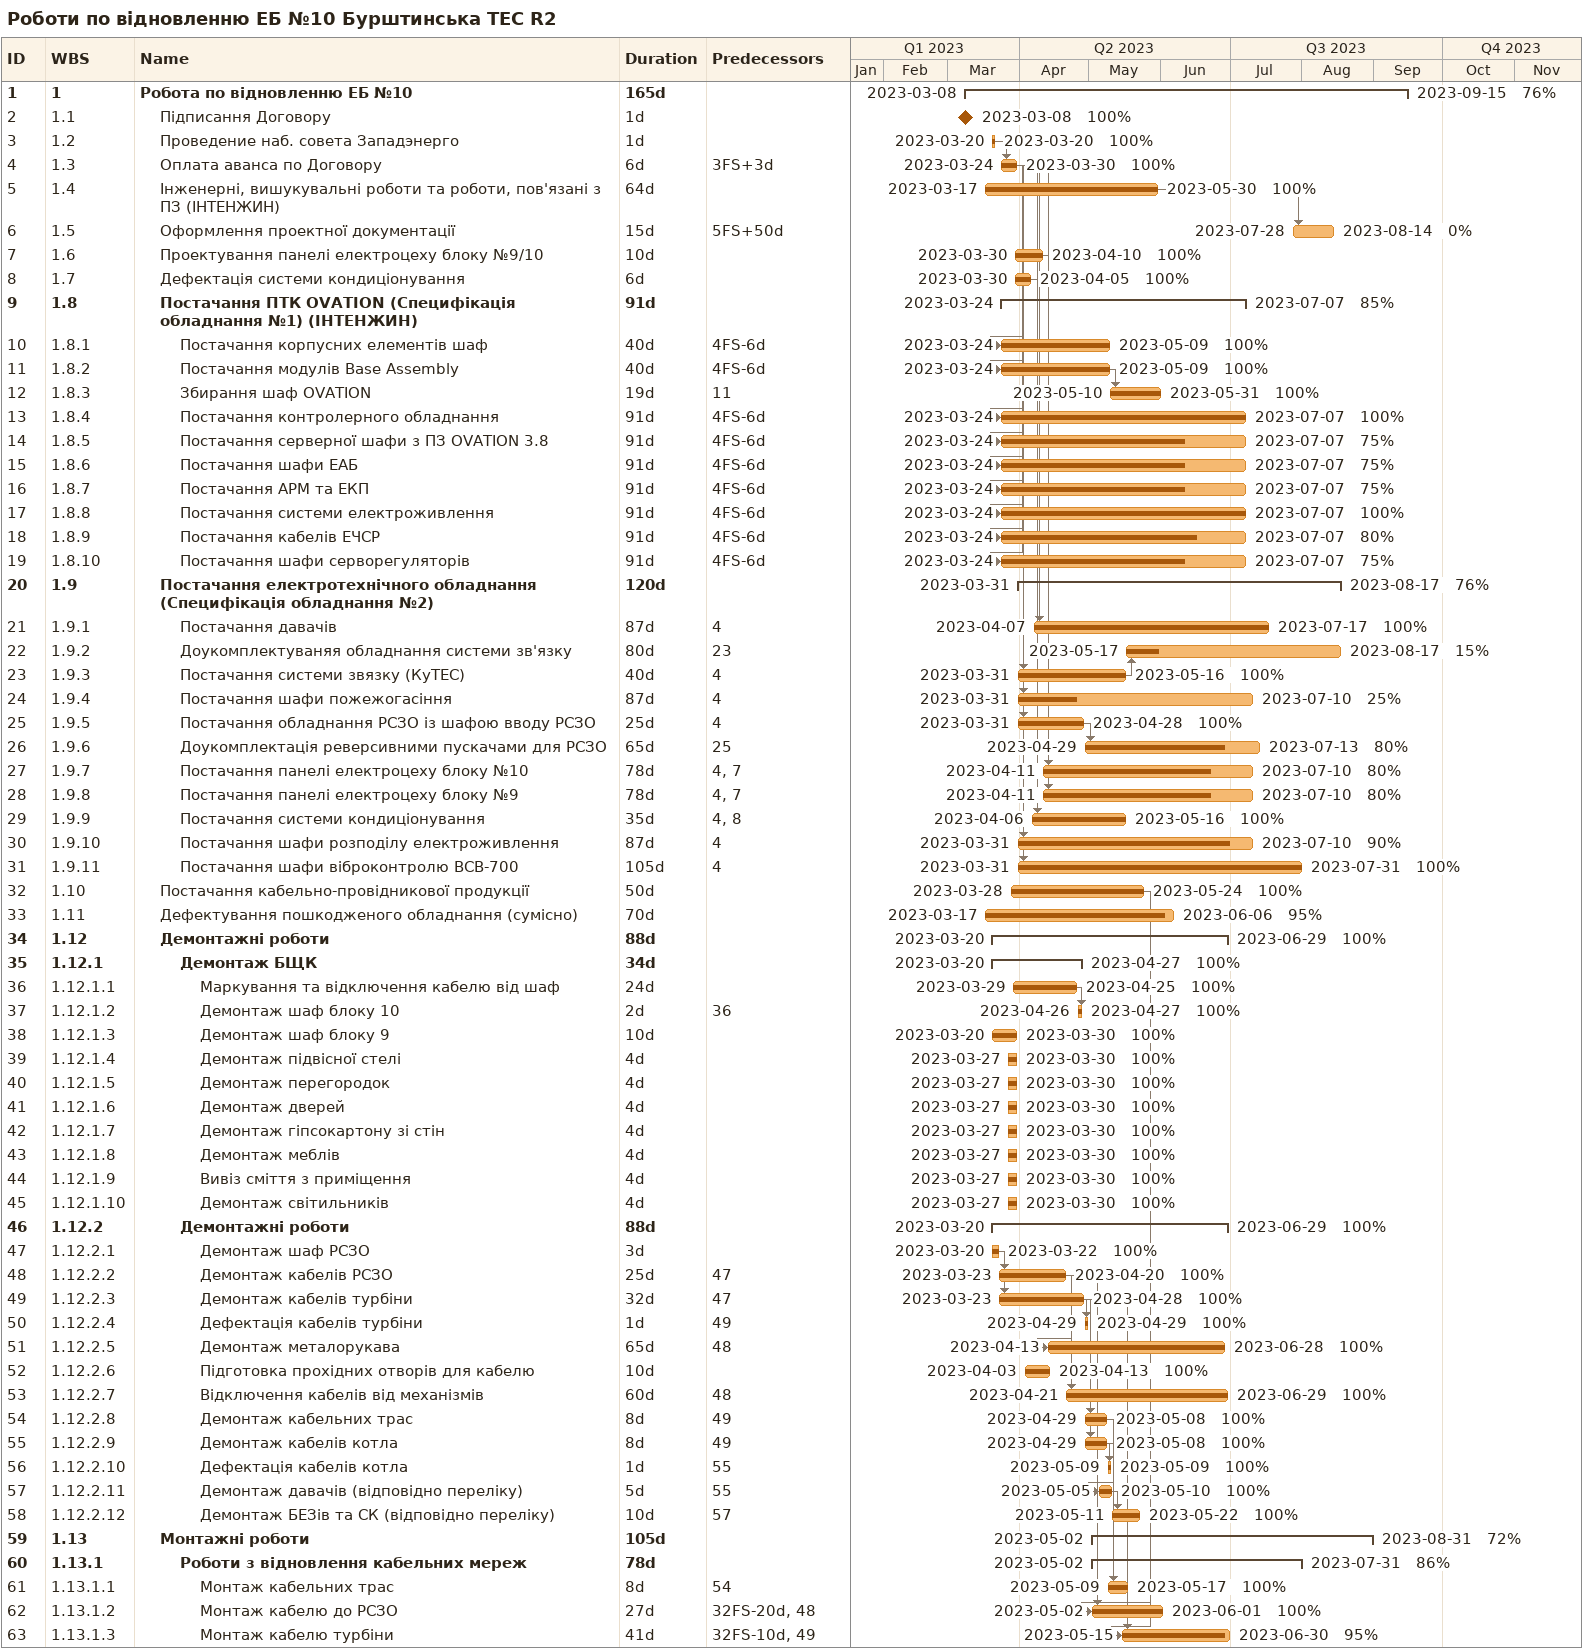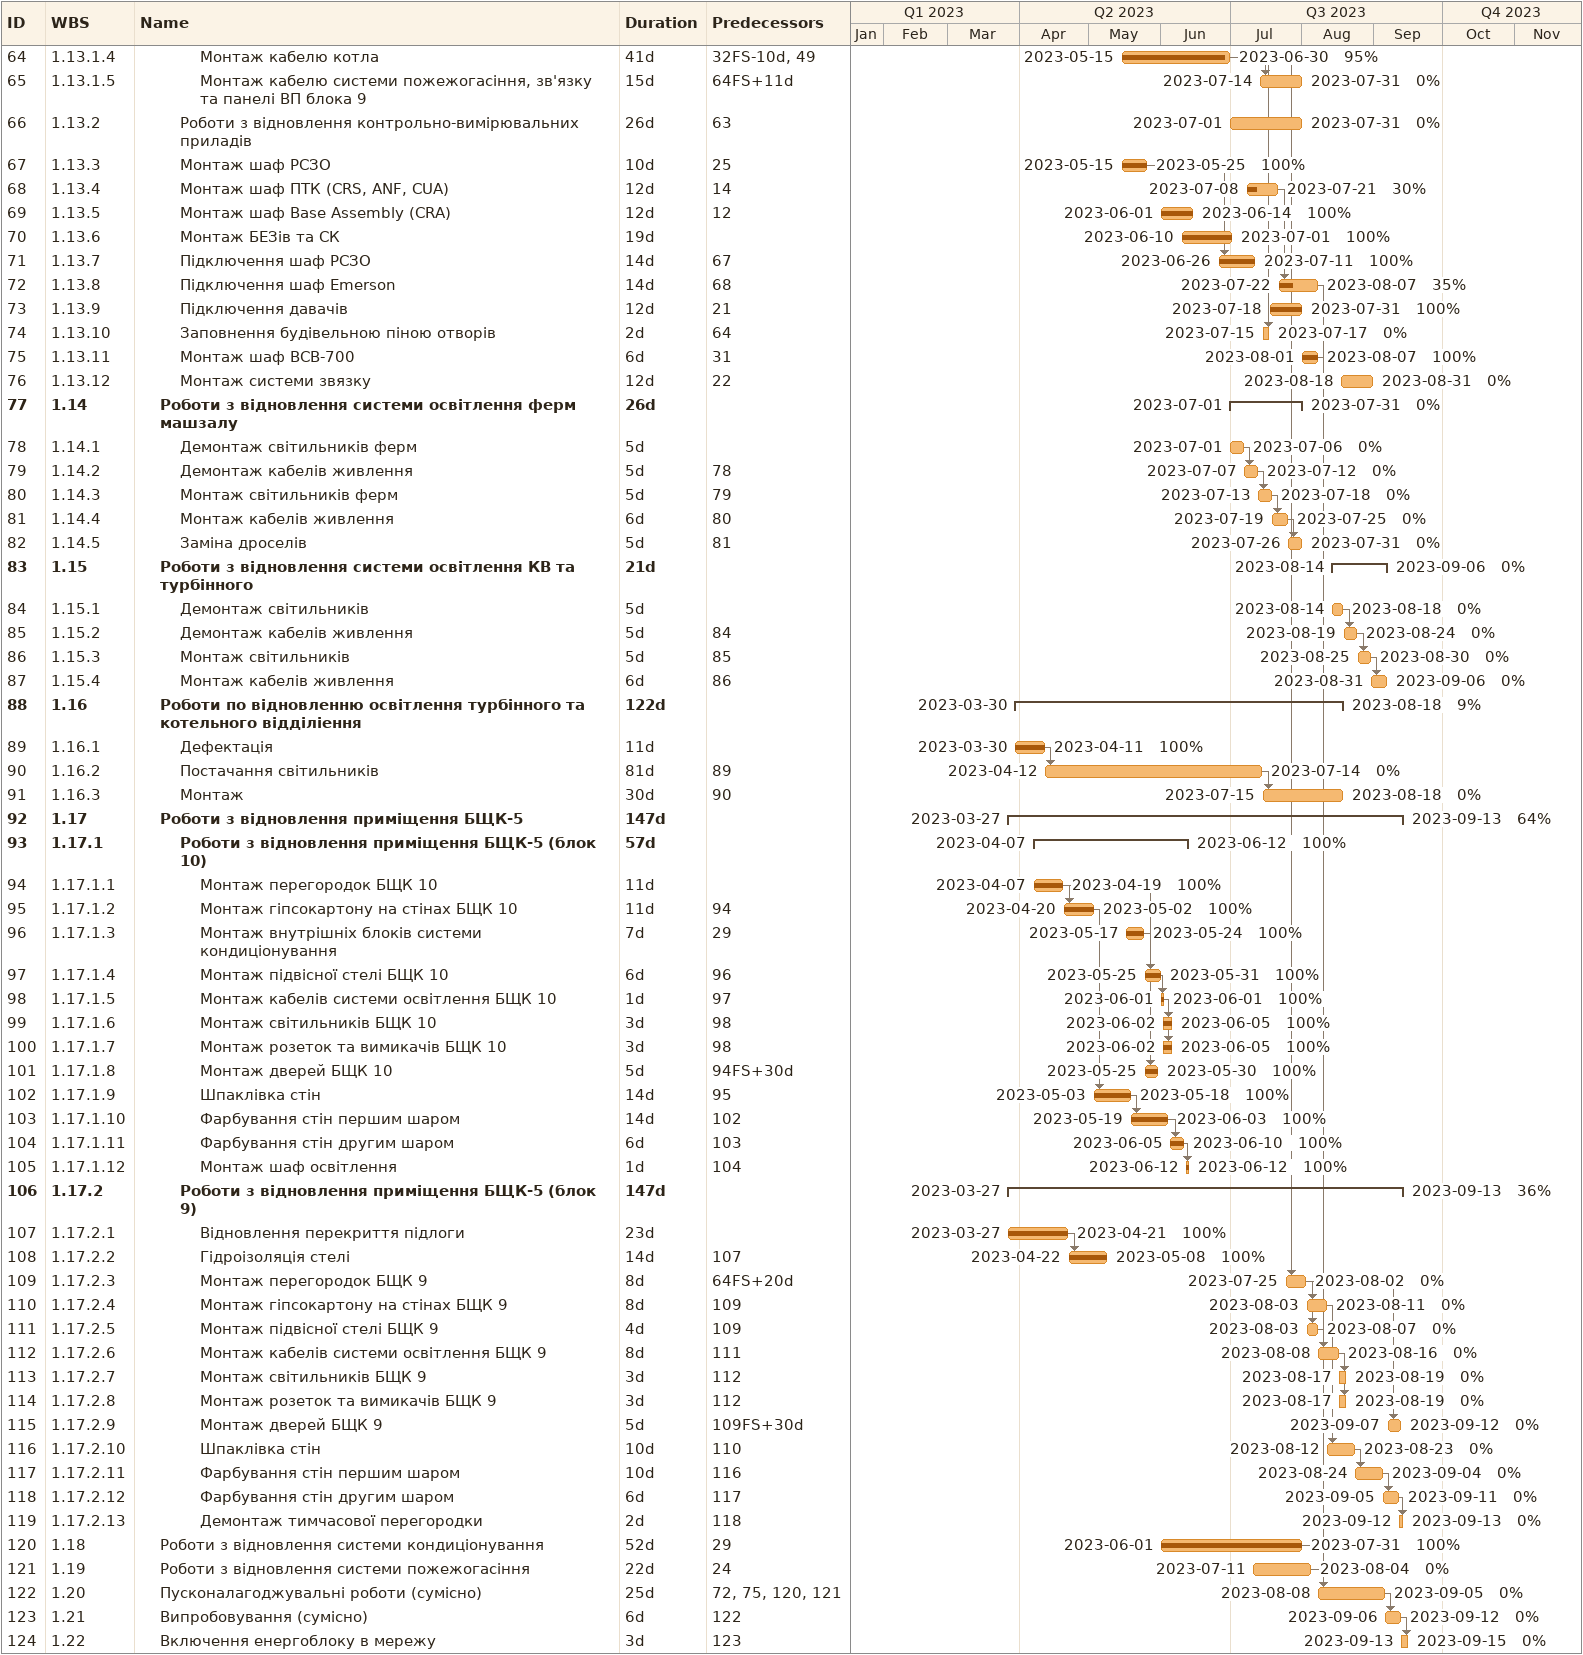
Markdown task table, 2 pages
Роботи по відновленню ЕБ №10 Бурштинська ТЕС R2

| ID | WBS | Task | Duration | Start | Finish | Predecessors | % complete |
|---|---|---|---|---|---|---|---|
| 1 | 1 | **Робота по відновленню ЕБ №10** | 165d | 2023-03-08 | 2023-09-15 |  | 76 |
| 2 | 1.1 | Підписання Договору | 1d | 2023-03-08 | 2023-03-08 |  | 100 |
| 3 | 1.2 | Проведение наб. совета Западэнерго | 1d | 2023-03-20 | 2023-03-20 |  | 100 |
| 4 | 1.3 | Оплата аванса по Договору | 6d | 2023-03-24 | 2023-03-30 | 3FS+3d | 100 |
| 5 | 1.4 | Інженерні, вишукувальні роботи та роботи, пов'язані з ПЗ (ІНТЕНЖИН) | 64d | 2023-03-17 | 2023-05-30 |  | 100 |
| 6 | 1.5 | Оформлення проектної документації | 15d | 2023-07-28 | 2023-08-14 | 5FS+50d | 0 |
| 7 | 1.6 | Проектування панелі електроцеху блоку №9/10 | 10d | 2023-03-30 | 2023-04-10 |  | 100 |
| 8 | 1.7 | Дефектація системи кондиціонування | 6d | 2023-03-30 | 2023-04-05 |  | 100 |
| 9 | 1.8 | **Постачання ПТК OVATION (Специфікація обладнання №1) (ІНТЕНЖИН)** | 91d | 2023-03-24 | 2023-07-07 |  | 85 |
| 10 | 1.8.1 | Постачання корпусних елементів шаф | 40d | 2023-03-24 | 2023-05-09 | 4FS-6d | 100 |
| 11 | 1.8.2 | Постачання модулів Base Assembly | 40d | 2023-03-24 | 2023-05-09 | 4FS-6d | 100 |
| 12 | 1.8.3 | Збирання шаф OVATION | 19d | 2023-05-10 | 2023-05-31 | 11 | 100 |
| 13 | 1.8.4 | Постачання контролерного обладнання | 91d | 2023-03-24 | 2023-07-07 | 4FS-6d | 100 |
| 14 | 1.8.5 | Постачання серверної шафи з ПЗ OVATION 3.8 | 91d | 2023-03-24 | 2023-07-07 | 4FS-6d | 75 |
| 15 | 1.8.6 | Постачання шафи ЕАБ | 91d | 2023-03-24 | 2023-07-07 | 4FS-6d | 75 |
| 16 | 1.8.7 | Постачання АРМ та ЕКП | 91d | 2023-03-24 | 2023-07-07 | 4FS-6d | 75 |
| 17 | 1.8.8 | Постачання системи електроживлення | 91d | 2023-03-24 | 2023-07-07 | 4FS-6d | 100 |
| 18 | 1.8.9 | Постачання кабелів ЕЧСР | 91d | 2023-03-24 | 2023-07-07 | 4FS-6d | 80 |
| 19 | 1.8.10 | Постачання шафи серворегуляторів | 91d | 2023-03-24 | 2023-07-07 | 4FS-6d | 75 |
| 20 | 1.9 | **Постачання електротехнічного обладнання (Специфікація обладнання №2)** | 120d | 2023-03-31 | 2023-08-17 |  | 76 |
| 21 | 1.9.1 | Постачання давачів | 87d | 2023-04-07 | 2023-07-17 | 4 | 100 |
| 22 | 1.9.2 | Доукомплектуваняя обладнання системи зв'язку | 80d | 2023-05-17 | 2023-08-17 | 23 | 15 |
| 23 | 1.9.3 | Постачання системи звязку (КуТЕС) | 40d | 2023-03-31 | 2023-05-16 | 4 | 100 |
| 24 | 1.9.4 | Постачання шафи пожежогасіння | 87d | 2023-03-31 | 2023-07-10 | 4 | 25 |
| 25 | 1.9.5 | Постачання обладнання РСЗО із шафою вводу РСЗО | 25d | 2023-03-31 | 2023-04-28 | 4 | 100 |
| 26 | 1.9.6 | Доукомплектація реверсивними пускачами для РСЗО | 65d | 2023-04-29 | 2023-07-13 | 25 | 80 |
| 27 | 1.9.7 | Постачання панелі електроцеху блоку №10 | 78d | 2023-04-11 | 2023-07-10 | 4, 7 | 80 |
| 28 | 1.9.8 | Постачання панелі електроцеху блоку №9 | 78d | 2023-04-11 | 2023-07-10 | 4, 7 | 80 |
| 29 | 1.9.9 | Постачання системи кондиціонування | 35d | 2023-04-06 | 2023-05-16 | 4, 8 | 100 |
| 30 | 1.9.10 | Постачання шафи розподілу електроживлення | 87d | 2023-03-31 | 2023-07-10 | 4 | 90 |
| 31 | 1.9.11 | Постачання шафи віброконтролю ВСВ-700 | 105d | 2023-03-31 | 2023-07-31 | 4 | 100 |
| 32 | 1.10 | Постачання кабельно-провідникової продукції | 50d | 2023-03-28 | 2023-05-24 |  | 100 |
| 33 | 1.11 | Дефектування пошкодженого обладнання (сумісно) | 70d | 2023-03-17 | 2023-06-06 |  | 95 |
| 34 | 1.12 | **Демонтажні роботи** | 88d | 2023-03-20 | 2023-06-29 |  | 100 |
| 35 | 1.12.1 | **Демонтаж БЩК** | 34d | 2023-03-20 | 2023-04-27 |  | 100 |
| 36 | 1.12.1.1 | Маркування та відключення кабелю від шаф | 24d | 2023-03-29 | 2023-04-25 |  | 100 |
| 37 | 1.12.1.2 | Демонтаж шаф блоку 10 | 2d | 2023-04-26 | 2023-04-27 | 36 | 100 |
| 38 | 1.12.1.3 | Демонтаж шаф блоку 9 | 10d | 2023-03-20 | 2023-03-30 |  | 100 |
| 39 | 1.12.1.4 | Демонтаж підвісної стелі | 4d | 2023-03-27 | 2023-03-30 |  | 100 |
| 40 | 1.12.1.5 | Демонтаж перегородок | 4d | 2023-03-27 | 2023-03-30 |  | 100 |
| 41 | 1.12.1.6 | Демонтаж дверей | 4d | 2023-03-27 | 2023-03-30 |  | 100 |
| 42 | 1.12.1.7 | Демонтаж гіпсокартону зі стін | 4d | 2023-03-27 | 2023-03-30 |  | 100 |
| 43 | 1.12.1.8 | Демонтаж меблів | 4d | 2023-03-27 | 2023-03-30 |  | 100 |
| 44 | 1.12.1.9 | Вивіз сміття з приміщення | 4d | 2023-03-27 | 2023-03-30 |  | 100 |
| 45 | 1.12.1.10 | Демонтаж світильників | 4d | 2023-03-27 | 2023-03-30 |  | 100 |
| 46 | 1.12.2 | **Демонтажні роботи** | 88d | 2023-03-20 | 2023-06-29 |  | 100 |
| 47 | 1.12.2.1 | Демонтаж шаф РСЗО | 3d | 2023-03-20 | 2023-03-22 |  | 100 |
| 48 | 1.12.2.2 | Демонтаж кабелів РСЗО | 25d | 2023-03-23 | 2023-04-20 | 47 | 100 |
| 49 | 1.12.2.3 | Демонтаж кабелів турбіни | 32d | 2023-03-23 | 2023-04-28 | 47 | 100 |
| 50 | 1.12.2.4 | Дефектація кабелів турбіни | 1d | 2023-04-29 | 2023-04-29 | 49 | 100 |
| 51 | 1.12.2.5 | Демонтаж металорукава | 65d | 2023-04-13 | 2023-06-28 | 48 | 100 |
| 52 | 1.12.2.6 | Підготовка прохідних отворів для кабелю | 10d | 2023-04-03 | 2023-04-13 |  | 100 |
| 53 | 1.12.2.7 | Відключення кабелів від механізмів | 60d | 2023-04-21 | 2023-06-29 | 48 | 100 |
| 54 | 1.12.2.8 | Демонтаж кабельних трас | 8d | 2023-04-29 | 2023-05-08 | 49 | 100 |
| 55 | 1.12.2.9 | Демонтаж кабелів котла | 8d | 2023-04-29 | 2023-05-08 | 49 | 100 |
| 56 | 1.12.2.10 | Дефектація кабелів котла | 1d | 2023-05-09 | 2023-05-09 | 55 | 100 |
| 57 | 1.12.2.11 | Демонтаж давачів (відповідно переліку) | 5d | 2023-05-05 | 2023-05-10 | 55 | 100 |
| 58 | 1.12.2.12 | Демонтаж БЕЗів та СК (відповідно переліку) | 10d | 2023-05-11 | 2023-05-22 | 57 | 100 |
| 59 | 1.13 | **Монтажні роботи** | 105d | 2023-05-02 | 2023-08-31 |  | 72 |
| 60 | 1.13.1 | **Роботи з відновлення кабельних мереж** | 78d | 2023-05-02 | 2023-07-31 |  | 86 |
| 61 | 1.13.1.1 | Монтаж кабельних трас | 8d | 2023-05-09 | 2023-05-17 | 54 | 100 |
| 62 | 1.13.1.2 | Монтаж кабелю до РСЗО | 27d | 2023-05-02 | 2023-06-01 | 32FS-20d, 48 | 100 |
| 63 | 1.13.1.3 | Монтаж кабелю турбіни | 41d | 2023-05-15 | 2023-06-30 | 32FS-10d, 49 | 95 |
| 64 | 1.13.1.4 | Монтаж кабелю котла | 41d | 2023-05-15 | 2023-06-30 | 32FS-10d, 49 | 95 |
| 65 | 1.13.1.5 | Монтаж кабелю системи пожежогасіння, зв'язку та панелі ВП блока 9 | 15d | 2023-07-14 | 2023-07-31 | 64FS+11d | 0 |
| 66 | 1.13.2 | Роботи з відновлення контрольно-вимірювальних приладів | 26d | 2023-07-01 | 2023-07-31 | 63 | 0 |
| 67 | 1.13.3 | Монтаж шаф РСЗО | 10d | 2023-05-15 | 2023-05-25 | 25 | 100 |
| 68 | 1.13.4 | Монтаж шаф ПТК (CRS, ANF, CUA) | 12d | 2023-07-08 | 2023-07-21 | 14 | 30 |
| 69 | 1.13.5 | Монтаж шаф Base Assembly (CRA) | 12d | 2023-06-01 | 2023-06-14 | 12 | 100 |
| 70 | 1.13.6 | Монтаж БЕЗів та СК | 19d | 2023-06-10 | 2023-07-01 |  | 100 |
| 71 | 1.13.7 | Підключення шаф РСЗО | 14d | 2023-06-26 | 2023-07-11 | 67 | 100 |
| 72 | 1.13.8 | Підключення шаф Emerson | 14d | 2023-07-22 | 2023-08-07 | 68 | 35 |
| 73 | 1.13.9 | Підключення давачів | 12d | 2023-07-18 | 2023-07-31 | 21 | 100 |
| 74 | 1.13.10 | Заповнення будівельною піною отворів | 2d | 2023-07-15 | 2023-07-17 | 64 | 0 |
| 75 | 1.13.11 | Монтаж шаф ВСВ-700 | 6d | 2023-08-01 | 2023-08-07 | 31 | 100 |
| 76 | 1.13.12 | Монтаж системи звязку | 12d | 2023-08-18 | 2023-08-31 | 22 | 0 |
| 77 | 1.14 | **Роботи з відновлення системи освітлення ферм машзалу** | 26d | 2023-07-01 | 2023-07-31 |  | 0 |
| 78 | 1.14.1 | Демонтаж світильників ферм | 5d | 2023-07-01 | 2023-07-06 |  | 0 |
| 79 | 1.14.2 | Демонтаж кабелів живлення | 5d | 2023-07-07 | 2023-07-12 | 78 | 0 |
| 80 | 1.14.3 | Монтаж світильників ферм | 5d | 2023-07-13 | 2023-07-18 | 79 | 0 |
| 81 | 1.14.4 | Монтаж кабелів живлення | 6d | 2023-07-19 | 2023-07-25 | 80 | 0 |
| 82 | 1.14.5 | Заміна дроселів | 5d | 2023-07-26 | 2023-07-31 | 81 | 0 |
| 83 | 1.15 | **Роботи з відновлення системи освітлення КВ та турбінного** | 21d | 2023-08-14 | 2023-09-06 |  | 0 |
| 84 | 1.15.1 | Демонтаж світильників | 5d | 2023-08-14 | 2023-08-18 |  | 0 |
| 85 | 1.15.2 | Демонтаж кабелів живлення | 5d | 2023-08-19 | 2023-08-24 | 84 | 0 |
| 86 | 1.15.3 | Монтаж світильників | 5d | 2023-08-25 | 2023-08-30 | 85 | 0 |
| 87 | 1.15.4 | Монтаж кабелів живлення | 6d | 2023-08-31 | 2023-09-06 | 86 | 0 |
| 88 | 1.16 | **Роботи по відновленню освітлення турбінного та котельного відділіення** | 122d | 2023-03-30 | 2023-08-18 |  | 9 |
| 89 | 1.16.1 | Дефектація | 11d | 2023-03-30 | 2023-04-11 |  | 100 |
| 90 | 1.16.2 | Постачання світильників | 81d | 2023-04-12 | 2023-07-14 | 89 | 0 |
| 91 | 1.16.3 | Монтаж | 30d | 2023-07-15 | 2023-08-18 | 90 | 0 |
| 92 | 1.17 | **Роботи з відновлення приміщення БЩК-5** | 147d | 2023-03-27 | 2023-09-13 |  | 64 |
| 93 | 1.17.1 | **Роботи з відновлення приміщення БЩК-5 (блок 10)** | 57d | 2023-04-07 | 2023-06-12 |  | 100 |
| 94 | 1.17.1.1 | Монтаж перегородок БЩК 10 | 11d | 2023-04-07 | 2023-04-19 |  | 100 |
| 95 | 1.17.1.2 | Монтаж гіпсокартону на стінах БЩК 10 | 11d | 2023-04-20 | 2023-05-02 | 94 | 100 |
| 96 | 1.17.1.3 | Монтаж внутрішніх блоків системи кондиціонування | 7d | 2023-05-17 | 2023-05-24 | 29 | 100 |
| 97 | 1.17.1.4 | Монтаж підвісної стелі БЩК 10 | 6d | 2023-05-25 | 2023-05-31 | 96 | 100 |
| 98 | 1.17.1.5 | Монтаж кабелів системи освітлення БЩК 10 | 1d | 2023-06-01 | 2023-06-01 | 97 | 100 |
| 99 | 1.17.1.6 | Монтаж світильників БЩК 10 | 3d | 2023-06-02 | 2023-06-05 | 98 | 100 |
| 100 | 1.17.1.7 | Монтаж розеток та вимикачів БЩК 10 | 3d | 2023-06-02 | 2023-06-05 | 98 | 100 |
| 101 | 1.17.1.8 | Монтаж дверей БЩК 10 | 5d | 2023-05-25 | 2023-05-30 | 94FS+30d | 100 |
| 102 | 1.17.1.9 | Шпаклівка стін | 14d | 2023-05-03 | 2023-05-18 | 95 | 100 |
| 103 | 1.17.1.10 | Фарбування стін першим шаром | 14d | 2023-05-19 | 2023-06-03 | 102 | 100 |
| 104 | 1.17.1.11 | Фарбування стін другим шаром | 6d | 2023-06-05 | 2023-06-10 | 103 | 100 |
| 105 | 1.17.1.12 | Монтаж шаф освітлення | 1d | 2023-06-12 | 2023-06-12 | 104 | 100 |
| 106 | 1.17.2 | **Роботи з відновлення приміщення БЩК-5 (блок 9)** | 147d | 2023-03-27 | 2023-09-13 |  | 36 |
| 107 | 1.17.2.1 | Відновлення перекриття підлоги | 23d | 2023-03-27 | 2023-04-21 |  | 100 |
| 108 | 1.17.2.2 | Гідроізоляція стелі | 14d | 2023-04-22 | 2023-05-08 | 107 | 100 |
| 109 | 1.17.2.3 | Монтаж перегородок БЩК 9 | 8d | 2023-07-25 | 2023-08-02 | 64FS+20d | 0 |
| 110 | 1.17.2.4 | Монтаж гіпсокартону на стінах БЩК 9 | 8d | 2023-08-03 | 2023-08-11 | 109 | 0 |
| 111 | 1.17.2.5 | Монтаж підвісної стелі БЩК 9 | 4d | 2023-08-03 | 2023-08-07 | 109 | 0 |
| 112 | 1.17.2.6 | Монтаж кабелів системи освітлення БЩК 9 | 8d | 2023-08-08 | 2023-08-16 | 111 | 0 |
| 113 | 1.17.2.7 | Монтаж світильників БЩК 9 | 3d | 2023-08-17 | 2023-08-19 | 112 | 0 |
| 114 | 1.17.2.8 | Монтаж розеток та вимикачів БЩК 9 | 3d | 2023-08-17 | 2023-08-19 | 112 | 0 |
| 115 | 1.17.2.9 | Монтаж дверей БЩК 9 | 5d | 2023-09-07 | 2023-09-12 | 109FS+30d | 0 |
| 116 | 1.17.2.10 | Шпаклівка стін | 10d | 2023-08-12 | 2023-08-23 | 110 | 0 |
| 117 | 1.17.2.11 | Фарбування стін першим шаром | 10d | 2023-08-24 | 2023-09-04 | 116 | 0 |
| 118 | 1.17.2.12 | Фарбування стін другим шаром | 6d | 2023-09-05 | 2023-09-11 | 117 | 0 |
| 119 | 1.17.2.13 | Демонтаж тимчасової перегородки | 2d | 2023-09-12 | 2023-09-13 | 118 | 0 |
| 120 | 1.18 | Роботи з відновлення системи кондиціонування | 52d | 2023-06-01 | 2023-07-31 | 29 | 100 |
| 121 | 1.19 | Роботи з відновлення системи пожежогасіння | 22d | 2023-07-11 | 2023-08-04 | 24 | 0 |
| 122 | 1.20 | Пусконалагоджувальні роботи (сумісно) | 25d | 2023-08-08 | 2023-09-05 | 72, 75, 120, 121 | 0 |
| 123 | 1.21 | Випробовування (сумісно) | 6d | 2023-09-06 | 2023-09-12 | 122 | 0 |
| 124 | 1.22 | Включення енергоблоку в мережу | 3d | 2023-09-13 | 2023-09-15 | 123 | 0 |
